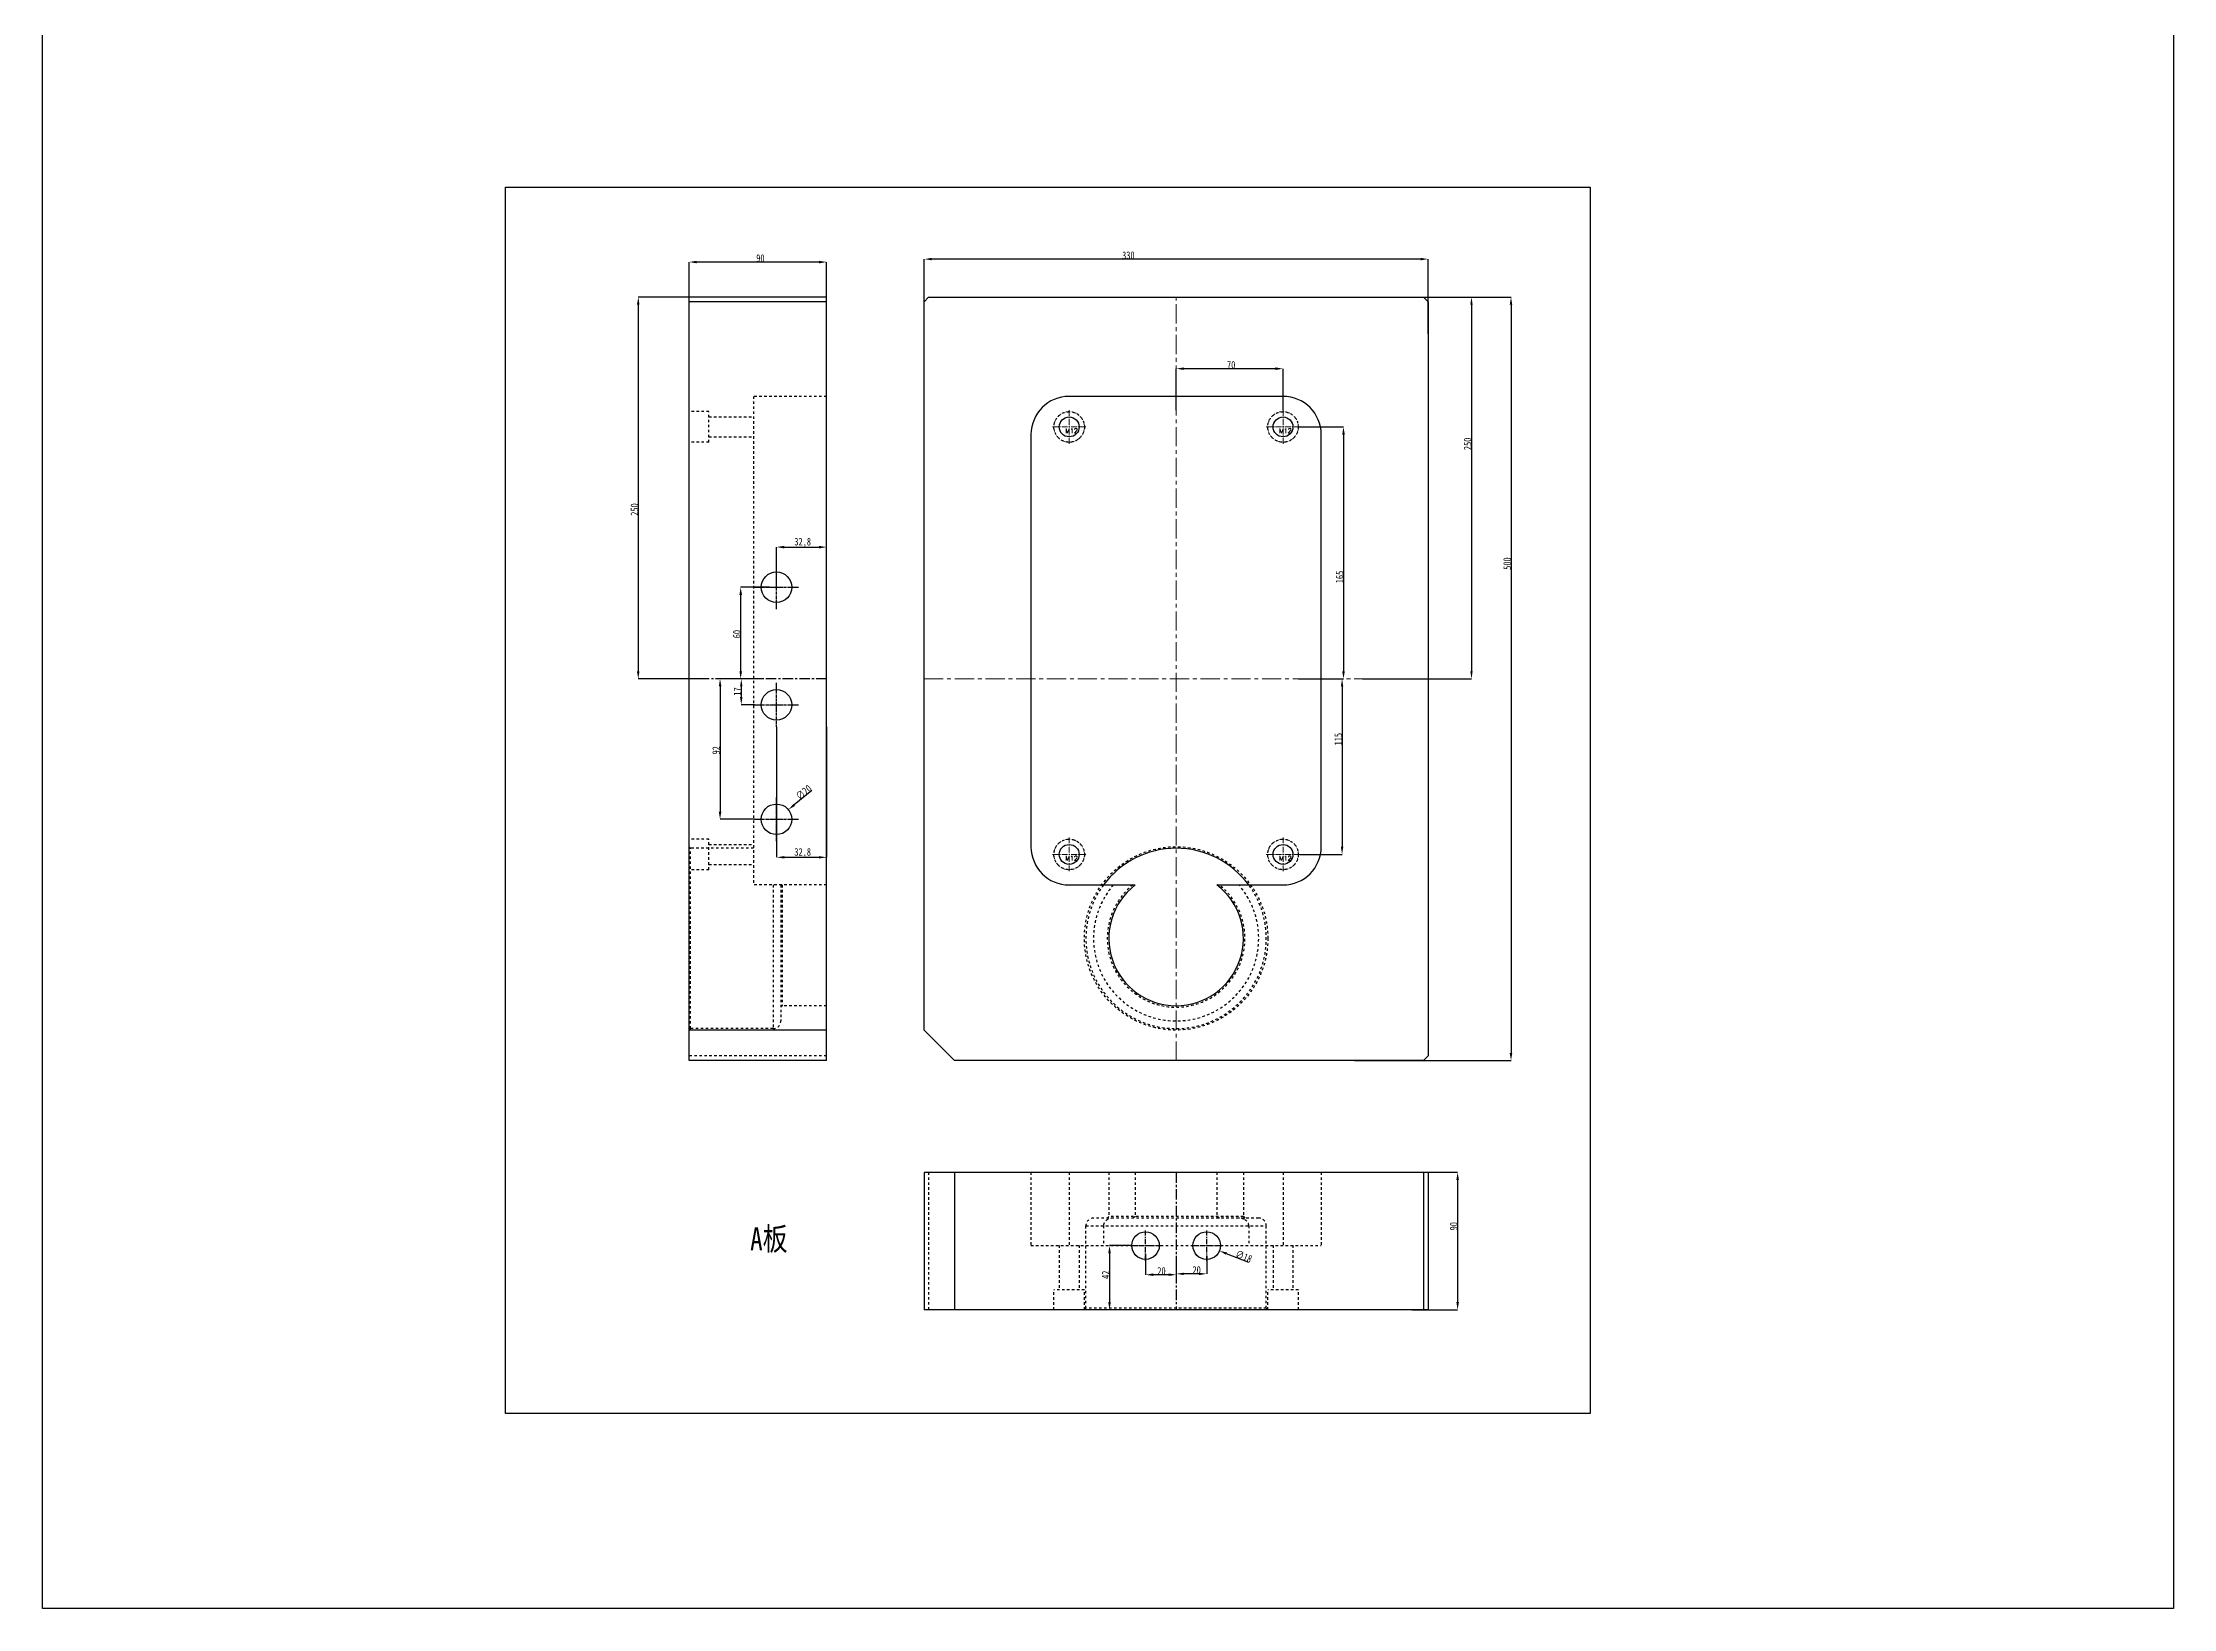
# Model space of a CAD drawing. Header units: millimetres. Extents: x 629 to 2024, y -4394 to 1386.
# Drawn here: x 629 to 2024, y -4394 to -3369 of the extents above; entities that cross this region are included whole.
import ezdxf

# ---------------------------------------------------------------- set-up
doc = ezdxf.new("R2010")
doc.units = ezdxf.units.MM
doc.header["$LTSCALE"] = 16.335
doc.header["$PDMODE"] = 3
doc.header["$PDSIZE"] = 0.3125
doc.linetypes.add('CENTER', pattern=[0.6, 0.375, -0.075, 0.075, -0.075])
doc.linetypes.add('HIDDEN', pattern=[0.2, 0.1, -0.1])
doc.layers.get('0').update_dxf_attribs({"linetype": 'CONTINUOUS'})
doc.layers.get('Defpoints').update_dxf_attribs({"linetype": 'CONTINUOUS'})
doc.layers.add('center', color=1, linetype='CENTER', lineweight=9)
doc.layers.add('screw', color=33, linetype='CONTINUOUS', lineweight=13)
doc.layers.add('DEFAULT_2', color=8, linetype='HIDDEN')
doc.styles.get("Standard").update_dxf_attribs({"font": 'txt', "width": 0.8})
doc.styles.add('TXT', font='txt.shx', dxfattribs={"bigfont": 'gbcbig.shx'})
doc.dimstyles.new('副本 ISO-25-1', dxfattribs={"dimtxt": 5, "dimasz": 5, "dimexe": 0, "dimexo": 0, "dimgap": 0, "dimtad": 1, "dimtxsty": 'Standard', "dimcen": 0, "dimclrd": 4, "dimclre": 4, "dimclrt": 6, "dimazin": 0, "dimtfac": 1, "dimtofl": 0, "dimtmove": 0, "dimatfit": 3, "dimfxl": 0, "dimarcsym": 0})

# ---------------------------------------------------------------- blocks, each defined once
blk = doc.blocks.new('*D263')
at = {"color": 4, "linetype": 'Continuous', "lineweight": -2}
blk.add_line((1418.5, -4167.6), (1403.9, -4161.8), dxfattribs=at)
at = {"color": 4}
blk.add_solid([(1404.2, -4161), (1403.5, -4162.5), (1399.2, -4159.9)], dxfattribs=at)
at = {"layer": 'Defpoints', "color": 0}
for p in [(1382.5, -4153.2), (1399.2, -4159.9)]:
    blk.add_point(p, dxfattribs=at)
at = {"color": 6, "insert": (1415.1, -4163.6), "char_height": 5, "attachment_point": 5, "rotation": 338.0746}
blk.add_mtext('∅18', dxfattribs=at)
blk = doc.blocks.new('*D264')
at = {"color": 4, "linetype": 'Continuous', "lineweight": -2}
for p, q in [((1529.7, -4108.5), (1555.1, -4108.5)), ((1555.1, -4113.5), (1555.1, -4193.5)), ((1525.2, -4198.5), (1555.1, -4198.5))]:
    blk.add_line(p, q, dxfattribs=at)
at = {"color": 4}
for points in [[(1554.3, -4113.5), (1556, -4113.5), (1555.1, -4108.5)], [(1554.3, -4193.5), (1556, -4193.5), (1555.1, -4198.5)]]:
    blk.add_solid(points, dxfattribs=at)
at = {"layer": 'Defpoints', "color": 0}
for p in [(1529.7, -4108.5), (1525.2, -4198.5), (1555.1, -4198.5)]:
    blk.add_point(p, dxfattribs=at)
at = {"color": 6, "insert": (1552.6, -4143.8), "char_height": 5, "attachment_point": 5, "rotation": 90}
blk.add_mtext('90', dxfattribs=at)
blk = doc.blocks.new('*D265')
at = {"color": 4, "linetype": 'Continuous', "lineweight": -2}
for p, q in [((1370.9, -4163.2), (1370.9, -4175)), ((1390.9, -4163.2), (1390.9, -4175)), ((1385.9, -4175), (1375.9, -4175))]:
    blk.add_line(p, q, dxfattribs=at)
at = {"color": 4}
for points in [[(1375.9, -4174.2), (1375.9, -4175.8), (1370.9, -4175)], [(1385.9, -4174.2), (1385.9, -4175.8), (1390.9, -4175)]]:
    blk.add_solid(points, dxfattribs=at)
at = {"layer": 'Defpoints', "color": 0}
for p in [(1370.9, -4163.2), (1390.9, -4163.2), (1370.9, -4175)]:
    blk.add_point(p, dxfattribs=at)
at = {"color": 6, "insert": (1384.3, -4172.5), "char_height": 5, "attachment_point": 5}
blk.add_mtext('20', dxfattribs=at)
blk = doc.blocks.new('*D266')
at = {"color": 4, "linetype": 'Continuous', "lineweight": -2}
for p, q in [((1350.9, -4162), (1350.9, -4175.6)), ((1370.9, -4163.2), (1370.9, -4175.6)), ((1365.9, -4175.6), (1355.9, -4175.6))]:
    blk.add_line(p, q, dxfattribs=at)
at = {"color": 4}
for points in [[(1355.9, -4174.7), (1355.9, -4176.4), (1350.9, -4175.6)], [(1365.9, -4174.7), (1365.9, -4176.4), (1370.9, -4175.6)]]:
    blk.add_solid(points, dxfattribs=at)
at = {"layer": 'Defpoints', "color": 0}
for p in [(1350.9, -4162), (1370.9, -4163.2), (1350.9, -4175.6)]:
    blk.add_point(p, dxfattribs=at)
at = {"color": 6, "insert": (1361.3, -4173.1), "char_height": 5, "attachment_point": 5}
blk.add_mtext('20', dxfattribs=at)
blk = doc.blocks.new('*D267')
at = {"color": 4, "linetype": 'Continuous', "lineweight": -2}
for p, q in [((1341, -4156.5), (1327.3, -4156.5)), ((1327.3, -4161.5), (1327.3, -4193.5)), ((1341, -4198.5), (1327.3, -4198.5))]:
    blk.add_line(p, q, dxfattribs=at)
at = {"color": 4}
for points in [[(1326.4, -4161.5), (1328.1, -4161.5), (1327.3, -4156.5)], [(1326.4, -4193.5), (1328.1, -4193.5), (1327.3, -4198.5)]]:
    blk.add_solid(points, dxfattribs=at)
at = {"layer": 'Defpoints', "color": 0}
for p in [(1341, -4156.5), (1327.3, -4198.5), (1341, -4198.5)]:
    blk.add_point(p, dxfattribs=at)
at = {"color": 6, "insert": (1324.8, -4175.6), "char_height": 5, "attachment_point": 5, "rotation": 90}
blk.add_mtext('42', dxfattribs=at)
blk = doc.blocks.new('screw_m12_i')
at = {"layer": 'screw', "color": 1, "linetype": 'CENTER', "ltscale": 0.621977}
for p, q in [((-11, 0), (11, 0)), ((0, -11), (0, 11))]:
    blk.add_line(p, q, dxfattribs=at)
at = {"layer": 'screw', "color": 8, "linetype": 'HIDDEN', "ltscale": 0.621977}
blk.add_circle((0, 0), 10, dxfattribs=at)
at = {"layer": 'screw', "color": 33}
blk.add_circle((0, 0), 6.5, dxfattribs=at)
at = {"layer": 'screw', "color": 6, "style": 'TXT'}
blk.add_text('M12', height=3, dxfattribs=at).set_placement((-2.6, -4))
blk = doc.blocks.new('*D268')
at = {"color": 4, "linetype": 'Continuous', "lineweight": -2}
for p, q in [((1492.8, -3535.3), (1564.2, -3535.3)), ((1564.2, -3540.3), (1564.2, -3780.3)), ((1492.8, -3785.3), (1564.2, -3785.3))]:
    blk.add_line(p, q, dxfattribs=at)
at = {"color": 4}
for points in [[(1563.4, -3540.3), (1565, -3540.3), (1564.2, -3535.3)], [(1563.4, -3780.3), (1565, -3780.3), (1564.2, -3785.3)]]:
    blk.add_solid(points, dxfattribs=at)
at = {"layer": 'Defpoints', "color": 0}
for p in [(1492.8, -3535.3), (1492.8, -3785.3), (1564.2, -3785.3)]:
    blk.add_point(p, dxfattribs=at)
at = {"color": 6, "insert": (1561.7, -3631.4), "char_height": 5, "attachment_point": 5, "rotation": 90}
blk.add_mtext('250', dxfattribs=at)
blk = doc.blocks.new('*D269')
at = {"color": 4, "linetype": 'Continuous', "lineweight": -2}
for p, q in [((1205.9, -3550.8), (1205.9, -3510.4)), ((1530.9, -3510.4), (1210.9, -3510.4)), ((1535.9, -3559.3), (1535.9, -3510.4))]:
    blk.add_line(p, q, dxfattribs=at)
at = {"color": 4}
for points in [[(1210.9, -3509.6), (1210.9, -3511.2), (1205.9, -3510.4)], [(1530.9, -3509.6), (1530.9, -3511.2), (1535.9, -3510.4)]]:
    blk.add_solid(points, dxfattribs=at)
at = {"layer": 'Defpoints', "color": 0}
for p in [(1205.9, -3510.4), (1205.9, -3550.8), (1535.9, -3559.3)]:
    blk.add_point(p, dxfattribs=at)
at = {"color": 6, "insert": (1339.6, -3507.9), "char_height": 5, "attachment_point": 5}
blk.add_mtext('330', dxfattribs=at)
blk = doc.blocks.new('*D270')
at = {"color": 4, "linetype": 'Continuous', "lineweight": -2}
for p, q in [((1505.5, -3535.3), (1590.1, -3535.3)), ((1590.1, -3540.3), (1590.1, -4030.3)), ((1487.6, -4035.3), (1590.1, -4035.3))]:
    blk.add_line(p, q, dxfattribs=at)
at = {"color": 4}
for points in [[(1589.2, -3540.3), (1590.9, -3540.3), (1590.1, -3535.3)], [(1589.2, -4030.3), (1590.9, -4030.3), (1590.1, -4035.3)]]:
    blk.add_solid(points, dxfattribs=at)
at = {"layer": 'Defpoints', "color": 0}
for p in [(1505.5, -3535.3), (1487.6, -4035.3), (1590.1, -4035.3)]:
    blk.add_point(p, dxfattribs=at)
at = {"color": 6, "insert": (1587.6, -3709.8), "char_height": 5, "attachment_point": 5, "rotation": 90}
blk.add_mtext('500', dxfattribs=at)
blk = doc.blocks.new('*D271')
at = {"color": 4, "linetype": 'Continuous', "lineweight": -2}
for p, q in [((1052.1, -3551.2), (1052.1, -3512.3)), ((1137.1, -3512.3), (1057.1, -3512.3)), ((1142.1, -3546), (1142.1, -3512.3))]:
    blk.add_line(p, q, dxfattribs=at)
at = {"color": 4}
for points in [[(1057.1, -3511.5), (1057.1, -3513.2), (1052.1, -3512.3)], [(1137.1, -3511.5), (1137.1, -3513.2), (1142.1, -3512.3)]]:
    blk.add_solid(points, dxfattribs=at)
at = {"layer": 'Defpoints', "color": 0}
for p in [(1052.1, -3512.3), (1052.1, -3551.2), (1142.1, -3546)]:
    blk.add_point(p, dxfattribs=at)
at = {"color": 6, "insert": (1098.7, -3509.8), "char_height": 5, "attachment_point": 5}
blk.add_mtext('90', dxfattribs=at)
blk = doc.blocks.new('*D272')
at = {"color": 4, "linetype": 'Continuous', "lineweight": -2}
for p, q in [((1058.7, -3535.3), (1018.8, -3535.3)), ((1018.8, -3540.3), (1018.8, -3780.3)), ((1058.7, -3785.3), (1018.8, -3785.3))]:
    blk.add_line(p, q, dxfattribs=at)
at = {"color": 4}
for points in [[(1017.9, -3540.3), (1019.6, -3540.3), (1018.8, -3535.3)], [(1017.9, -3780.3), (1019.6, -3780.3), (1018.8, -3785.3)]]:
    blk.add_solid(points, dxfattribs=at)
at = {"layer": 'Defpoints', "color": 0}
for p in [(1058.7, -3535.3), (1018.8, -3785.3), (1058.7, -3785.3)]:
    blk.add_point(p, dxfattribs=at)
at = {"color": 6, "insert": (1016.3, -3674.4), "char_height": 5, "attachment_point": 5, "rotation": 90}
blk.add_mtext('250', dxfattribs=at)
blk = doc.blocks.new('*D273')
at = {"color": 4, "linetype": 'Continuous', "lineweight": -2}
for p, q in [((1370.9, -3609.3), (1370.9, -3582.2)), ((1435.9, -3582.2), (1375.9, -3582.2)), ((1440.9, -3609.3), (1440.9, -3582.2))]:
    blk.add_line(p, q, dxfattribs=at)
at = {"color": 4}
for points in [[(1375.9, -3581.3), (1375.9, -3583), (1370.9, -3582.2)], [(1435.9, -3581.3), (1435.9, -3583), (1440.9, -3582.2)]]:
    blk.add_solid(points, dxfattribs=at)
at = {"layer": 'Defpoints', "color": 0}
for p in [(1370.9, -3582.2), (1370.9, -3609.3), (1440.9, -3609.3)]:
    blk.add_point(p, dxfattribs=at)
at = {"color": 6, "insert": (1406.9, -3579.7), "char_height": 5, "attachment_point": 5}
blk.add_mtext('70', dxfattribs=at)
blk = doc.blocks.new('*D274')
at = {"color": 4, "linetype": 'Continuous', "lineweight": -2}
for p, q in [((1450.9, -3620.3), (1480.4, -3620.3)), ((1480.4, -3625.3), (1480.4, -3780.3)), ((1450.9, -3785.3), (1480.4, -3785.3))]:
    blk.add_line(p, q, dxfattribs=at)
at = {"color": 4}
for points in [[(1479.6, -3625.3), (1481.3, -3625.3), (1480.4, -3620.3)], [(1479.6, -3780.3), (1481.3, -3780.3), (1480.4, -3785.3)]]:
    blk.add_solid(points, dxfattribs=at)
at = {"layer": 'Defpoints', "color": 0}
for p in [(1450.9, -3620.3), (1450.9, -3785.3), (1480.4, -3785.3)]:
    blk.add_point(p, dxfattribs=at)
at = {"color": 6, "insert": (1477.9, -3718.6), "char_height": 5, "attachment_point": 5, "rotation": 90}
blk.add_mtext('165', dxfattribs=at)
blk = doc.blocks.new('*D275')
at = {"color": 4, "linetype": 'Continuous', "lineweight": -2}
for p, q in [((1450.9, -3785.3), (1479.5, -3785.3)), ((1479.5, -3790.3), (1479.5, -3895.3)), ((1451.9, -3900.3), (1479.5, -3900.3))]:
    blk.add_line(p, q, dxfattribs=at)
at = {"color": 4}
for points in [[(1478.7, -3790.3), (1480.3, -3790.3), (1479.5, -3785.3)], [(1478.7, -3895.3), (1480.3, -3895.3), (1479.5, -3900.3)]]:
    blk.add_solid(points, dxfattribs=at)
at = {"layer": 'Defpoints', "color": 0}
for p in [(1450.9, -3785.3), (1451.9, -3900.3), (1479.5, -3900.3)]:
    blk.add_point(p, dxfattribs=at)
at = {"color": 6, "insert": (1477, -3824.8), "char_height": 5, "attachment_point": 5, "rotation": 90}
blk.add_mtext('115', dxfattribs=at)
blk = doc.blocks.new('*D310')
at = {"color": 4, "linetype": 'Continuous', "lineweight": -2}
for p, q in [((1109.3, -3722.1), (1109.3, -3699)), ((1114.3, -3699), (1137.1, -3699)), ((1142.1, -3711.4), (1142.1, -3699))]:
    blk.add_line(p, q, dxfattribs=at)
at = {"color": 4}
for points in [[(1114.3, -3698.2), (1114.3, -3699.9), (1109.3, -3699)], [(1137.1, -3698.2), (1137.1, -3699.9), (1142.1, -3699)]]:
    blk.add_solid(points, dxfattribs=at)
at = {"layer": 'Defpoints', "color": 0}
for p in [(1142.1, -3699), (1109.3, -3722.1), (1142.1, -3711.4)]:
    blk.add_point(p, dxfattribs=at)
at = {"color": 6, "insert": (1126.4, -3696.1), "char_height": 5, "attachment_point": 5}
blk.add_mtext('32,8', dxfattribs=at)
blk = doc.blocks.new('*D311')
at = {"color": 4, "linetype": 'Continuous', "lineweight": -2}
for p, q in [((1104.7, -3725.3), (1085.8, -3725.3)), ((1085.8, -3730.3), (1085.8, -3780.3)), ((1099.7, -3785.3), (1085.8, -3785.3))]:
    blk.add_line(p, q, dxfattribs=at)
at = {"color": 4}
for points in [[(1085, -3730.3), (1086.7, -3730.3), (1085.8, -3725.3)], [(1085, -3780.3), (1086.7, -3780.3), (1085.8, -3785.3)]]:
    blk.add_solid(points, dxfattribs=at)
at = {"layer": 'Defpoints', "color": 0}
for p in [(1104.7, -3725.3), (1085.8, -3785.3), (1099.7, -3785.3)]:
    blk.add_point(p, dxfattribs=at)
at = {"color": 6, "insert": (1083.3, -3756), "char_height": 5, "attachment_point": 5, "rotation": 90}
blk.add_mtext('60', dxfattribs=at)
blk = doc.blocks.new('*D312')
at = {"color": 4, "linetype": 'Continuous', "lineweight": -2}
for p, q in [((1099.7, -3785.3), (1086.2, -3785.3)), ((1086.2, -3790.3), (1086.2, -3797.3)), ((1094.9, -3802.3), (1086.2, -3802.3))]:
    blk.add_line(p, q, dxfattribs=at)
at = {"color": 4}
for points in [[(1085.4, -3790.3), (1087, -3790.3), (1086.2, -3785.3)], [(1085.4, -3797.3), (1087, -3797.3), (1086.2, -3802.3)]]:
    blk.add_solid(points, dxfattribs=at)
at = {"layer": 'Defpoints', "color": 0}
for p in [(1099.7, -3785.3), (1086.2, -3802.3), (1094.9, -3802.3)]:
    blk.add_point(p, dxfattribs=at)
at = {"color": 6, "insert": (1083.7, -3793.6), "char_height": 5, "attachment_point": 5, "rotation": 90}
blk.add_mtext('17', dxfattribs=at)
blk = doc.blocks.new('*D313')
at = {"color": 4, "linetype": 'Continuous', "lineweight": -2}
for p, q in [((1099.7, -3785.3), (1072.3, -3785.3)), ((1072.3, -3790.3), (1072.3, -3872.3)), ((1094.9, -3877.3), (1072.3, -3877.3))]:
    blk.add_line(p, q, dxfattribs=at)
at = {"color": 4}
for points in [[(1071.5, -3790.3), (1073.2, -3790.3), (1072.3, -3785.3)], [(1071.5, -3872.3), (1073.2, -3872.3), (1072.3, -3877.3)]]:
    blk.add_solid(points, dxfattribs=at)
at = {"layer": 'Defpoints', "color": 0}
for p in [(1099.7, -3785.3), (1072.3, -3877.3), (1094.9, -3877.3)]:
    blk.add_point(p, dxfattribs=at)
at = {"color": 6, "insert": (1069.8, -3832.1), "char_height": 5, "attachment_point": 5, "rotation": 90}
blk.add_mtext('92', dxfattribs=at)
blk = doc.blocks.new('*D314')
at = {"color": 4, "linetype": 'Continuous', "lineweight": -2}
for p, q in [((1109.3, -3816.7), (1109.3, -3902.2)), ((1142.1, -3816.7), (1142.1, -3902.2)), ((1114.3, -3902.2), (1137.1, -3902.2))]:
    blk.add_line(p, q, dxfattribs=at)
at = {"color": 4}
for points in [[(1114.3, -3901.4), (1114.3, -3903), (1109.3, -3902.2)], [(1137.1, -3901.4), (1137.1, -3903), (1142.1, -3902.2)]]:
    blk.add_solid(points, dxfattribs=at)
at = {"layer": 'Defpoints', "color": 0}
for p in [(1109.3, -3816.7), (1142.1, -3816.7), (1142.1, -3902.2)]:
    blk.add_point(p, dxfattribs=at)
at = {"color": 6, "insert": (1126.4, -3899.3), "char_height": 5, "attachment_point": 5}
blk.add_mtext('32,8', dxfattribs=at)
blk = doc.blocks.new('*D315')
at = {"color": 4, "linetype": 'Continuous', "lineweight": -2}
blk.add_line((1132.5, -3858.4), (1120.9, -3867.8), dxfattribs=at)
at = {"color": 4}
blk.add_solid([(1120.4, -3867.2), (1121.4, -3868.5), (1117, -3871)], dxfattribs=at)
at = {"layer": 'Defpoints', "color": 0}
for p in [(1117, -3871), (1101.5, -3883.6)]:
    blk.add_point(p, dxfattribs=at)
at = {"color": 6, "insert": (1127.1, -3859.6), "char_height": 5, "attachment_point": 5, "rotation": 39.1356}
blk.add_mtext('∅20', dxfattribs=at)

msp = doc.modelspace()

# ---------------------------------------------------------------- linework, layer by layer
at = {"color": 7, "linetype": 'Continuous'}
for p, q in [((1052.071, -4035.306), (1052.071, -3535.306)), ((1142.071, -3535.306), (1052.071, -3535.306)), ((1142.071, -3538.306), (1052.071, -3538.306)), ((1142.071, -4035.306), (1142.071, -3535.306)), ((1205.863, -3538.306), (1208.863, -3535.306)), ((1205.863, -4015.306), (1205.863, -3538.306)), ((1208.863, -3535.306), (1532.863, -3535.306)), ((1532.863, -3535.306), (1535.863, -3538.306)), ((1535.863, -3538.306), (1535.863, -4032.306)), ((1440.863, -3600.306), (1300.863, -3600.306)), ((1275.863, -3625.306), (1275.863, -3895.306)), ((1465.863, -3895.306), (1465.863, -3625.306)), ((1300.863, -3920.306), (1344.116, -3920.306)), ((1397.61, -3920.306), (1440.863, -3920.306)), ((1142.071, -4015.306), (1052.071, -4015.306)), ((1225.863, -4035.306), (1205.863, -4015.306)), ((1142.071, -4035.306), (1052.071, -4035.306)), ((1532.863, -4035.306), (1225.863, -4035.306)), ((1535.863, -4032.306), (1532.863, -4035.306)), ((1205.863, -4108.529), (1205.863, -4198.529)), ((1535.863, -4108.529), (1205.863, -4108.529)), ((1225.863, -4108.529), (1225.863, -4198.529)), ((1532.863, -4108.529), (1532.863, -4198.529)), ((1535.863, -4108.529), (1535.863, -4198.529)), ((1535.863, -4198.529), (1205.863, -4198.529))]:
    msp.add_line(p, q, dxfattribs=at)
at = {"color": 1, "linetype": 'CENTER', "ltscale": 0.248791}
for p, q in [((1109.271, -3739.706), (1109.271, -3710.906)), ((1094.871, -3725.306), (1123.671, -3725.306)), ((1109.271, -3816.706), (1109.271, -3787.906)), ((1094.871, -3802.306), (1123.671, -3802.306)), ((1109.271, -3891.706), (1109.271, -3862.906)), ((1094.871, -3877.306), (1123.671, -3877.306))]:
    msp.add_line(p, q, dxfattribs=at)
at = {"color": 1, "linetype": 'CENTER', "ltscale": 1.119559}
for p, q in [((1142.071, -3785.306), (1052.071, -3785.306)), ((1370.863, -4108.529), (1370.863, -4198.529))]:
    msp.add_line(p, q, dxfattribs=at)
at = {"color": 1, "linetype": 'CENTER', "ltscale": 0.55978}
for p, q in [((1340.963, -4156.529), (1360.763, -4156.529)), ((1350.863, -4166.429), (1350.863, -4146.629)), ((1380.963, -4156.529), (1400.763, -4156.529)), ((1390.863, -4166.429), (1390.863, -4146.629))]:
    msp.add_line(p, q, dxfattribs=at)
for points in [[(628.864, 1386.234), (2023.672, 1386.234), (2023.672, -4394.118), (628.864, -4394.118)], [(931.921, -3463.325), (1641.847, -3463.325), (1641.847, -4266.513), (931.921, -4266.513)]]:
    msp.add_lwpolyline(points, close=True)
at = {"color": 7, "linetype": 'Continuous'}
for centre in [(1300.863, -3620.306), (1440.863, -3620.306), (1300.863, -3900.306), (1440.863, -3900.306)]:
    msp.add_circle(centre, 6.5, dxfattribs=at)
for centre, radius in [((1109.271, -3725.306), 10), ((1109.271, -3802.306), 10), ((1109.271, -3877.306), 10), ((1350.863, -4156.529), 9), ((1390.863, -4156.529), 9)]:
    msp.add_circle(centre, radius)
for centre, radius, start, end in [((1300.863, -3625.306), 25, 90, 180), ((1440.863, -3625.306), 25, 0, 90), ((1300.863, -3895.306), 25, 180, 270), ((1370.863, -3955.306), 59.05, 36.350126, 143.649874), ((1440.863, -3895.306), 25, 270, 0), ((1370.863, -3955.306), 44.05, 127.387072, 52.612928)]:
    msp.add_arc(centre, radius, start, end, dxfattribs=at)
at = {"layer": 'center', "color": 1, "linetype": 'CENTER', "ltscale": 2.052525}
for p, q in [((1370.863, -4035.306), (1370.863, -3535.306)), ((1205.863, -3785.306), (1535.863, -3785.306))]:
    msp.add_line(p, q, dxfattribs=at)
at = {"layer": 'DEFAULT_2', "color": 8, "linetype": 'HIDDEN'}
for p, q in [((1065.071, -3610.306), (1052.071, -3610.306)), ((1065.071, -3630.306), (1065.071, -3610.306)), ((1094.271, -3600.306), (1094.271, -3920.306)), ((1142.071, -3600.306), (1094.271, -3600.306)), ((1065.071, -3613.806), (1094.271, -3613.806)), ((1065.071, -3630.306), (1052.071, -3630.306)), ((1065.071, -3626.806), (1094.271, -3626.806)), ((1065.071, -3890.306), (1052.071, -3890.306)), ((1065.071, -3910.306), (1065.071, -3890.306)), ((1053.071, -3896.256), (1052.071, -3895.256)), ((1053.071, -4014.356), (1053.071, -3896.256)), ((1094.271, -3896.256), (1053.071, -3896.256)), ((1065.071, -3893.806), (1094.271, -3893.806)), ((1065.071, -3910.306), (1052.071, -3910.306)), ((1065.071, -3906.806), (1094.271, -3906.806)), ((1142.071, -3920.306), (1094.271, -3920.306)), ((1107.071, -3920.306), (1107.071, -4014.356)), ((1112.071, -3920.306), (1112.071, -4009.356)), ((1113.071, -3920.306), (1113.071, -3999.356)), ((1113.071, -3999.356), (1112.071, -4000.356)), ((1142.071, -3999.356), (1113.071, -3999.356)), ((1053.071, -4014.356), (1052.071, -4015.356)), ((1107.071, -4014.356), (1053.071, -4014.356)), ((1142.071, -4032.306), (1052.071, -4032.306)), ((1208.863, -4108.529), (1208.863, -4198.529)), ((1275.863, -4108.529), (1275.863, -4156.329)), ((1300.863, -4108.529), (1300.863, -4156.329)), ((1326.813, -4108.529), (1326.813, -4137.529)), ((1344.116, -4108.529), (1344.116, -4137.529)), ((1397.61, -4108.529), (1397.61, -4137.529)), ((1414.913, -4108.529), (1414.913, -4137.529)), ((1440.863, -4108.529), (1440.863, -4156.329)), ((1465.863, -4108.529), (1465.863, -4156.329)), ((1424.912, -4138.529), (1316.814, -4138.529)), ((1326.813, -4137.529), (1325.813, -4138.529)), ((1414.913, -4137.529), (1326.813, -4137.529)), ((1414.913, -4137.529), (1415.913, -4138.529)), ((1275.863, -4156.329), (1465.863, -4156.329)), ((1294.363, -4156.329), (1294.363, -4185.529)), ((1307.363, -4156.329), (1307.363, -4185.529)), ((1311.813, -4197.529), (1311.813, -4143.529)), ((1311.813, -4143.529), (1429.913, -4143.529)), ((1323.304, -4143.529), (1323.304, -4156.329)), ((1418.423, -4143.529), (1418.423, -4156.329)), ((1429.913, -4197.529), (1429.913, -4143.529)), ((1434.363, -4156.329), (1434.363, -4185.529)), ((1447.363, -4156.329), (1447.363, -4185.529)), ((1310.863, -4185.529), (1290.863, -4185.529)), ((1290.863, -4198.529), (1290.863, -4185.529)), ((1310.813, -4198.529), (1311.813, -4197.529)), ((1310.863, -4198.529), (1310.863, -4185.529)), ((1429.913, -4197.529), (1311.813, -4197.529)), ((1430.913, -4198.529), (1429.913, -4197.529)), ((1450.863, -4185.529), (1430.863, -4185.529)), ((1430.863, -4198.529), (1430.863, -4185.529)), ((1450.863, -4198.529), (1450.863, -4185.529))]:
    msp.add_line(p, q, dxfattribs=at)
for centre, radius in [((1300.863, -3620.306), 10), ((1440.863, -3620.306), 10), ((1300.863, -3900.306), 10), ((1440.863, -3900.306), 10), ((1370.863, -3955.306), 60.05)]:
    msp.add_circle(centre, radius, dxfattribs=at)
for centre, radius, start, end in [((1370.863, -3955.306), 59.05, 143.649874, 36.350126), ((1370.863, -3955.306), 54.05, 139.642972, 40.357028), ((1370.863, -3955.306), 45.05, 129.018952, 50.981034), ((1107.071, -4009.356), 5, 270, 0), ((1316.813, -4143.529), 5, 90, 180), ((1404.996, -4237.763), 117.275, 121.273527, 122.202299), ((1336.719, -4237.781), 117.295, 57.797781, 58.726392), ((1424.913, -4143.529), 5, 0, 90)]:
    msp.add_arc(centre, radius, start, end, dxfattribs=at)
for points, knots in [([(1326.159, -4139.337), (1325.375, -4139.739), (1324.288, -4140.607), (1323.455, -4142.192), (1323.304, -4143.086), (1323.304, -4143.529)], [0, 0, 0, 0, 0.49837205, 0.74929121, 1, 1, 1, 1]), ([(1329.676, -4138.529), (1328.77, -4138.529), (1327.543, -4138.722), (1326.429, -4139.199), (1326.159, -4139.337)], [0, 0, 0, 0, 0.74922899, 1, 1, 1, 1]), ([(1415.568, -4139.337), (1415.298, -4139.199), (1414.183, -4138.722), (1412.957, -4138.529), (1412.051, -4138.529)], [0, 0, 0, 0, 0.25077101, 1, 1, 1, 1]), ([(1418.423, -4143.529), (1418.423, -4143.086), (1418.271, -4142.192), (1417.439, -4140.607), (1416.352, -4139.739), (1415.568, -4139.337)], [0, 0, 0, 0, 0.2507088, 0.50162795, 1, 1, 1, 1])]:
    msp.add_open_spline(points, degree=3, knots=knots, dxfattribs=at)

# ---------------------------------------------------------------- block references
at = {"layer": 'screw'}
for p in [(1300.863, -3620.306), (1440.863, -3620.306), (1300.863, -3900.306), (1440.863, -3900.306)]:
    msp.add_blockref('screw_m12_i', p, dxfattribs=at)

# ---------------------------------------------------------------- texts
at = {"insert": (1092.036, -4144.567), "char_height": 15, "width": 325.32345, "attachment_point": 1}
msp.add_mtext('{\\fSimSun|b0|i0|c134|p2;A板      }', dxfattribs=at)

# ---------------------------------------------------------------- dimensions: what is measured, and where the dimension line sits
for base, p1, p2, picture, middle in [((1052.071, -3512.346), (1142.071, -3546.026), (1052.071, -3551.207), '*D271', (1098.684, -3512.346)), ((1205.863, -3510.415), (1535.863, -3559.283), (1205.863, -3550.826), '*D269', (1339.642, -3510.415)), ((1370.863, -3582.169), (1440.863, -3609.306), (1370.863, -3609.306), '*D273', (1406.903, -3582.169)), ((1142.071, -3699.044), (1109.271, -3722.079), (1142.071, -3711.418), '*D310', (1126.426, -3699.044)), ((1142.071, -3902.21), (1109.271, -3816.706), (1142.071, -3816.706), '*D314', (1126.371, -3902.21)), ((1350.863, -4175.574), (1370.863, -4163.204), (1350.863, -4161.991), '*D266', (1361.309, -4175.574)), ((1370.863, -4174.985), (1390.863, -4163.204), (1370.863, -4163.204), '*D265', (1384.305, -4174.985))]:
    dim = msp.add_linear_dim(base=base, p1=p1, p2=p2, dimstyle='副本 ISO-25-1', override={"dimfxl": 1.25, "dimarcsym": 1})
    dim.commit()
    dim.dimension.update_dxf_attribs({"geometry": picture, "text_midpoint": middle, "dimtype": 160})
for base, p1, p2, picture, middle in [((1018.772, -3785.306), (1058.672, -3535.306), (1058.672, -3785.306), '*D272', (1018.772, -3674.382)), ((1590.054, -4035.306), (1505.475, -3535.306), (1487.62, -4035.306), '*D270', (1590.054, -3709.846)), ((1564.21, -3785.306), (1492.829, -3535.306), (1492.829, -3785.306), '*D268', (1564.21, -3631.431)), ((1480.423, -3785.306), (1450.863, -3620.306), (1450.863, -3785.306), '*D274', (1480.423, -3718.588)), ((1085.829, -3785.306), (1104.699, -3725.306), (1099.741, -3785.306), '*D311', (1085.829, -3756.047)), ((1072.318, -3877.306), (1099.741, -3785.306), (1094.871, -3877.306), '*D313', (1072.318, -3832.116)), ((1086.211, -3802.306), (1099.741, -3785.306), (1094.871, -3802.306), '*D312', (1086.211, -3793.608)), ((1479.499, -3900.306), (1450.863, -3785.306), (1451.863, -3900.306), '*D275', (1479.499, -3824.758)), ((1555.14, -4198.529), (1529.694, -4108.529), (1525.203, -4198.529), '*D264', (1555.14, -4143.769)), ((1327.258, -4198.529), (1340.963, -4156.529), (1340.963, -4198.529), '*D267', (1327.258, -4175.617))]:
    dim = msp.add_linear_dim(base=base, p1=p1, p2=p2, angle=90, dimstyle='副本 ISO-25-1', override={"dimfxl": 1.25, "dimarcsym": 1})
    dim.commit()
    dim.dimension.update_dxf_attribs({"geometry": picture, "text_midpoint": middle, "dimtype": 160})
dim = msp.add_diameter_dim_2p(p1=(1101.515, -3883.618), p2=(1117.028, -3870.995), dimstyle='副本 ISO-25-1', override={"dimfxl": 1.25, "dimarcsym": 1})
dim.commit()
dim.dimension.update_dxf_attribs({"geometry": '*D315', "text_midpoint": (1127.085, -3859.588)})
dim = msp.add_diameter_dim_2p(p1=(1382.514, -4153.168), p2=(1399.212, -4159.889), dimstyle='副本 ISO-25-1', override={"dimfxl": 1.25, "dimarcsym": 1})
dim.commit()
dim.dimension.update_dxf_attribs({"geometry": '*D263', "text_midpoint": (1414.139, -4165.898), "dimtype": 163})

doc.saveas('drawing.dxf')
